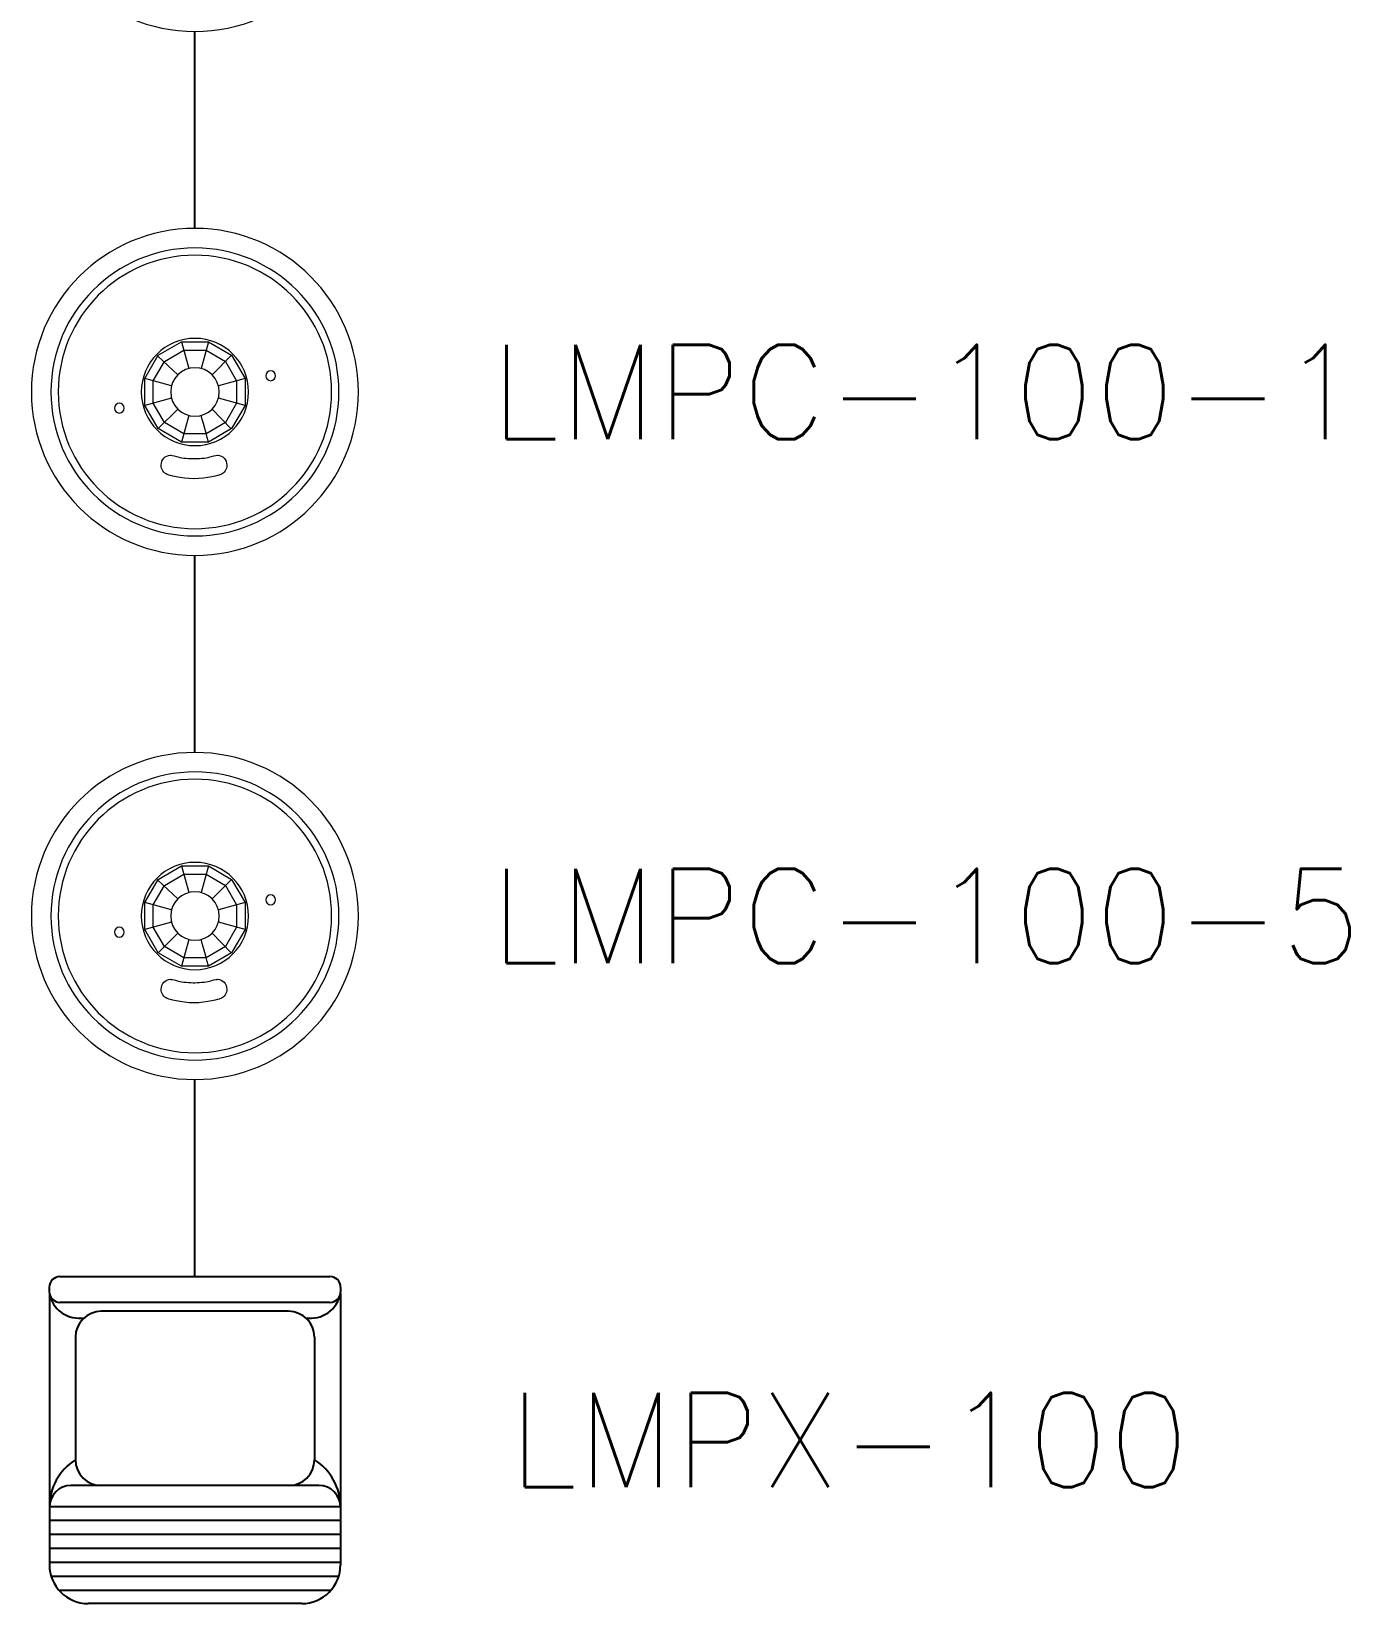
# Model space of a CAD drawing. Header units: inches. Extents: x -179 to 78, y 1 to 666.
# Drawn here: x -97.271 to -93.926, y 202.855 to 206.845 of the extents above; entities that cross this region are included whole.
import ezdxf

# ---------------------------------------------------------------- set-up
doc = ezdxf.new("R2010")
doc.units = ezdxf.units.IN
doc.header["$MEASUREMENT"] = 0
doc.styles.add('ROMANS', font='ROMANS.shx')

# ---------------------------------------------------------------- blocks, each defined once
blk = doc.blocks.new('LMPC-100')
blk.add_line((0, 0.415), (0, 0.915))
at = {"lineweight": 18}
for points in [[(-0.0341, -0.1271), (-0.0931, -0.0931), (-0.1271, -0.0341), (-0.1271, 0.034), (-0.0931, 0.093), (-0.0341, 0.1271), (0.034, 0.1271), (0.093, 0.093), (0.1271, 0.034), (0.1271, -0.0341), (0.093, -0.0931), (0.034, -0.1271), (-0.0341, -0.1271)], [(-0.0341, 0.1271), (-0.0159, 0.0594)], [(0.034, 0.1271), (0.0159, 0.0594)], [(-0.0284, -0.106), (-0.0776, -0.0776), (-0.1059, -0.0284), (-0.1059, 0.0284), (-0.0776, 0.0775), (-0.0284, 0.1059), (0.0284, 0.1059), (0.0775, 0.0775), (0.1059, 0.0284), (0.1059, -0.0284), (0.0775, -0.0776), (0.0284, -0.106), (-0.0284, -0.106)], [(-0.0942, 0.0911), (-0.0435, 0.0434)], [(0.093, 0.093), (0.0434, 0.0434)], [(-0.0594, 0.0159), (-0.1271, 0.034)], [(0.1271, 0.034), (0.0594, 0.0159)], [(-0.0594, -0.0159), (-0.1271, -0.0341)], [(0.1271, -0.0341), (0.0594, -0.0159)], [(-0.0435, -0.0435), (-0.0931, -0.0931)], [(-0.0159, -0.0594), (-0.0341, -0.1271)], [(0.0919, -0.0937), (0.0434, -0.0436)]]:
    blk.add_lwpolyline(points, dxfattribs=at)
for points, knots in [([(0.415, 0), (0.415, -0.2292), (0.2292, -0.415), (0, -0.415), (-0.2292, -0.415), (-0.415, -0.2292), (-0.415, 0), (-0.415, 0.2292), (-0.2292, 0.415), (0, 0.415), (0.2292, 0.415), (0.415, 0.2292), (0.415, 0)], [0, 0, 0, 0, 1, 1, 1, 2, 2, 2, 3, 3, 3, 4, 4, 4, 4]), ([(0.3655, 0), (0.3655, -0.2019), (0.2019, -0.3655), (0, -0.3655), (-0.2019, -0.3655), (-0.3655, -0.2019), (-0.3655, 0), (-0.3655, 0.2018), (-0.2019, 0.3655), (0, 0.3655), (0.2019, 0.3655), (0.3655, 0.2018), (0.3655, 0)], [0, 0, 0, 0, 1, 1, 1, 2, 2, 2, 3, 3, 3, 4, 4, 4, 4]), ([(0.347, 0), (0.347, -0.1917), (0.1916, -0.347), (0, -0.347), (-0.1917, -0.347), (-0.347, -0.1917), (-0.347, 0), (-0.347, 0.1916), (-0.1917, 0.347), (0, 0.347), (0.1916, 0.347), (0.347, 0.1916), (0.347, 0)], [0, 0, 0, 0, 1, 1, 1, 2, 2, 2, 3, 3, 3, 4, 4, 4, 4]), ([(0.1361, 0), (0.1361, -0.0752), (0.0752, -0.1362), (0, -0.1362), (-0.0752, -0.1362), (-0.1361, -0.0752), (-0.1361, 0), (-0.1361, 0.0752), (-0.0752, 0.1361), (0, 0.1361), (0.0752, 0.1361), (0.1361, 0.0752), (0.1361, 0)], [0, 0, 0, 0, 1, 1, 1, 2, 2, 2, 3, 3, 3, 4, 4, 4, 4]), ([(0.0615, 0), (0.0615, -0.034), (0.0339, -0.0615), (0, -0.0615), (-0.034, -0.0615), (-0.0615, -0.034), (-0.0615, 0), (-0.0615, 0.034), (-0.034, 0.0615), (0, 0.0615), (0.0339, 0.0615), (0.0615, 0.034), (0.0615, 0)], [0, 0, 0, 0, 1, 1, 1, 2, 2, 2, 3, 3, 3, 4, 4, 4, 4]), ([(0.1796, 0.041), (0.1796, 0.0479), (0.1852, 0.0535), (0.1921, 0.0535), (0.1989, 0.0535), (0.2045, 0.0479), (0.2045, 0.041), (0.2045, 0.0342), (0.1989, 0.0286), (0.1921, 0.0286), (0.1852, 0.0286), (0.1796, 0.0342), (0.1796, 0.041)], [0, 0, 0, 0, 1, 1, 1, 2, 2, 2, 3, 3, 3, 4, 4, 4, 4]), ([(-0.1796, -0.0411), (-0.1796, -0.048), (-0.1852, -0.0535), (-0.1921, -0.0535), (-0.199, -0.0535), (-0.2045, -0.048), (-0.2045, -0.0411), (-0.2045, -0.0342), (-0.199, -0.0286), (-0.1921, -0.0286), (-0.1852, -0.0286), (-0.1796, -0.0342), (-0.1796, -0.0411)], [0, 0, 0, 0, 1, 1, 1, 2, 2, 2, 3, 3, 3, 4, 4, 4, 4]), ([(-0.1796, -0.0411), (-0.1796, -0.048), (-0.1852, -0.0535), (-0.1921, -0.0535), (-0.199, -0.0535), (-0.2045, -0.048), (-0.2045, -0.0411), (-0.2045, -0.0342), (-0.199, -0.0286), (-0.1921, -0.0286), (-0.1852, -0.0286), (-0.1796, -0.0342), (-0.1796, -0.0411)], [0, 0, 0, 0, 1, 1, 1, 2, 2, 2, 3, 3, 3, 4, 4, 4, 4]), ([(-0.0024, -0.2204), (0.0302, -0.2204), (0.0633, -0.2105), (0.0633, -0.2105), (0.0633, -0.2105), (0.0655, -0.2093), (0.0655, -0.2093), (0.0745, -0.2059), (0.0809, -0.1966), (0.0809, -0.1857), (0.0809, -0.1719), (0.0706, -0.1607), (0.0579, -0.1607), (0.0579, -0.1607), (0.0509, -0.1612), (0.0419, -0.164), (0.0329, -0.1668), (0.0149, -0.1692), (0, -0.1692), (0, -0.1692), (-0.0048, -0.1692), (-0.0048, -0.1692), (-0.0197, -0.1692), (-0.0377, -0.1668), (-0.0467, -0.164), (-0.0556, -0.1612), (-0.0627, -0.1607), (-0.0627, -0.1607), (-0.0754, -0.1607), (-0.0857, -0.1719), (-0.0857, -0.1857), (-0.0857, -0.1966), (-0.0792, -0.2059), (-0.0702, -0.2093), (-0.0702, -0.2093), (-0.0681, -0.2105), (-0.0681, -0.2105), (-0.0681, -0.2105), (-0.0349, -0.2204), (-0.0024, -0.2204)], [0, 0, 0, 0, 1, 1, 1, 2, 2, 2, 3, 3, 3, 4, 4, 4, 5, 5, 5, 6, 6, 6, 7, 7, 7, 8, 8, 8, 9, 9, 9, 10, 10, 10, 11, 11, 11, 12, 12, 12, 13, 13, 13, 13])]:
    blk.add_open_spline(points, degree=3, knots=knots, dxfattribs=at)
blk.add_open_spline([(0.034, -0.1271), (0.034, -0.1254), (0.0159, -0.0594), (0.0159, -0.0594)], degree=3, dxfattribs=at)
at = {"insert": (0.75, 0), "char_height": 0.24, "width": 5.724, "attachment_point": 4, "style": 'ROMANS'}
blk.add_mtext('LMPC-100', dxfattribs=at)
blk = doc.blocks.new('LMPC-100-1')
blk.add_line((0, 0.415), (0, 0.915))
at = {"lineweight": 18}
for points in [[(-0.0341, -0.1271), (-0.0931, -0.0931), (-0.1271, -0.0341), (-0.1271, 0.034), (-0.0931, 0.093), (-0.0341, 0.1271), (0.034, 0.1271), (0.093, 0.093), (0.1271, 0.034), (0.1271, -0.0341), (0.093, -0.0931), (0.034, -0.1271), (-0.0341, -0.1271)], [(-0.0341, 0.1271), (-0.0159, 0.0594)], [(0.034, 0.1271), (0.0159, 0.0594)], [(-0.0284, -0.106), (-0.0776, -0.0776), (-0.1059, -0.0284), (-0.1059, 0.0284), (-0.0776, 0.0775), (-0.0284, 0.1059), (0.0284, 0.1059), (0.0775, 0.0775), (0.1059, 0.0284), (0.1059, -0.0284), (0.0775, -0.0776), (0.0284, -0.106), (-0.0284, -0.106)], [(-0.0942, 0.0911), (-0.0435, 0.0434)], [(0.093, 0.093), (0.0434, 0.0434)], [(-0.0594, 0.0159), (-0.1271, 0.034)], [(0.1271, 0.034), (0.0594, 0.0159)], [(-0.0594, -0.0159), (-0.1271, -0.0341)], [(0.1271, -0.0341), (0.0594, -0.0159)], [(-0.0435, -0.0435), (-0.0931, -0.0931)], [(-0.0159, -0.0594), (-0.0341, -0.1271)], [(0.0919, -0.0937), (0.0434, -0.0436)]]:
    blk.add_lwpolyline(points, dxfattribs=at)
for points, knots in [([(0.415, 0), (0.415, -0.2292), (0.2292, -0.415), (0, -0.415), (-0.2292, -0.415), (-0.415, -0.2292), (-0.415, 0), (-0.415, 0.2292), (-0.2292, 0.415), (0, 0.415), (0.2292, 0.415), (0.415, 0.2292), (0.415, 0)], [0, 0, 0, 0, 1, 1, 1, 2, 2, 2, 3, 3, 3, 4, 4, 4, 4]), ([(0.3655, 0), (0.3655, -0.2019), (0.2019, -0.3655), (0, -0.3655), (-0.2019, -0.3655), (-0.3655, -0.2019), (-0.3655, 0), (-0.3655, 0.2018), (-0.2019, 0.3655), (0, 0.3655), (0.2019, 0.3655), (0.3655, 0.2018), (0.3655, 0)], [0, 0, 0, 0, 1, 1, 1, 2, 2, 2, 3, 3, 3, 4, 4, 4, 4]), ([(0.347, 0), (0.347, -0.1917), (0.1916, -0.347), (0, -0.347), (-0.1917, -0.347), (-0.347, -0.1917), (-0.347, 0), (-0.347, 0.1916), (-0.1917, 0.347), (0, 0.347), (0.1916, 0.347), (0.347, 0.1916), (0.347, 0)], [0, 0, 0, 0, 1, 1, 1, 2, 2, 2, 3, 3, 3, 4, 4, 4, 4]), ([(0.1361, 0), (0.1361, -0.0752), (0.0752, -0.1362), (0, -0.1362), (-0.0752, -0.1362), (-0.1361, -0.0752), (-0.1361, 0), (-0.1361, 0.0752), (-0.0752, 0.1361), (0, 0.1361), (0.0752, 0.1361), (0.1361, 0.0752), (0.1361, 0)], [0, 0, 0, 0, 1, 1, 1, 2, 2, 2, 3, 3, 3, 4, 4, 4, 4]), ([(0.0615, 0), (0.0615, -0.034), (0.0339, -0.0615), (0, -0.0615), (-0.034, -0.0615), (-0.0615, -0.034), (-0.0615, 0), (-0.0615, 0.034), (-0.034, 0.0615), (0, 0.0615), (0.0339, 0.0615), (0.0615, 0.034), (0.0615, 0)], [0, 0, 0, 0, 1, 1, 1, 2, 2, 2, 3, 3, 3, 4, 4, 4, 4]), ([(0.1796, 0.041), (0.1796, 0.0479), (0.1852, 0.0535), (0.1921, 0.0535), (0.1989, 0.0535), (0.2045, 0.0479), (0.2045, 0.041), (0.2045, 0.0342), (0.1989, 0.0286), (0.1921, 0.0286), (0.1852, 0.0286), (0.1796, 0.0342), (0.1796, 0.041)], [0, 0, 0, 0, 1, 1, 1, 2, 2, 2, 3, 3, 3, 4, 4, 4, 4]), ([(-0.1796, -0.0411), (-0.1796, -0.048), (-0.1852, -0.0535), (-0.1921, -0.0535), (-0.199, -0.0535), (-0.2045, -0.048), (-0.2045, -0.0411), (-0.2045, -0.0342), (-0.199, -0.0286), (-0.1921, -0.0286), (-0.1852, -0.0286), (-0.1796, -0.0342), (-0.1796, -0.0411)], [0, 0, 0, 0, 1, 1, 1, 2, 2, 2, 3, 3, 3, 4, 4, 4, 4]), ([(-0.1796, -0.0411), (-0.1796, -0.048), (-0.1852, -0.0535), (-0.1921, -0.0535), (-0.199, -0.0535), (-0.2045, -0.048), (-0.2045, -0.0411), (-0.2045, -0.0342), (-0.199, -0.0286), (-0.1921, -0.0286), (-0.1852, -0.0286), (-0.1796, -0.0342), (-0.1796, -0.0411)], [0, 0, 0, 0, 1, 1, 1, 2, 2, 2, 3, 3, 3, 4, 4, 4, 4]), ([(-0.0024, -0.2204), (0.0302, -0.2204), (0.0633, -0.2105), (0.0633, -0.2105), (0.0633, -0.2105), (0.0655, -0.2093), (0.0655, -0.2093), (0.0745, -0.2059), (0.0809, -0.1966), (0.0809, -0.1857), (0.0809, -0.1719), (0.0706, -0.1607), (0.0579, -0.1607), (0.0579, -0.1607), (0.0509, -0.1612), (0.0419, -0.164), (0.0329, -0.1668), (0.0149, -0.1692), (0, -0.1692), (0, -0.1692), (-0.0048, -0.1692), (-0.0048, -0.1692), (-0.0197, -0.1692), (-0.0377, -0.1668), (-0.0467, -0.164), (-0.0556, -0.1612), (-0.0627, -0.1607), (-0.0627, -0.1607), (-0.0754, -0.1607), (-0.0857, -0.1719), (-0.0857, -0.1857), (-0.0857, -0.1966), (-0.0792, -0.2059), (-0.0702, -0.2093), (-0.0702, -0.2093), (-0.0681, -0.2105), (-0.0681, -0.2105), (-0.0681, -0.2105), (-0.0349, -0.2204), (-0.0024, -0.2204)], [0, 0, 0, 0, 1, 1, 1, 2, 2, 2, 3, 3, 3, 4, 4, 4, 5, 5, 5, 6, 6, 6, 7, 7, 7, 8, 8, 8, 9, 9, 9, 10, 10, 10, 11, 11, 11, 12, 12, 12, 13, 13, 13, 13])]:
    blk.add_open_spline(points, degree=3, knots=knots, dxfattribs=at)
blk.add_open_spline([(0.034, -0.1271), (0.034, -0.1254), (0.0159, -0.0594), (0.0159, -0.0594)], degree=3, dxfattribs=at)
at = {"insert": (0.75, 0), "char_height": 0.24, "width": 5.724, "attachment_point": 4, "style": 'ROMANS'}
blk.add_mtext('LMPC-100-1', dxfattribs=at)
blk = doc.blocks.new('LMPC-100-5')
blk.add_line((0, 0.415), (0, 0.915))
at = {"lineweight": 18}
for points in [[(-0.0341, -0.1271), (-0.0931, -0.0931), (-0.1271, -0.0341), (-0.1271, 0.034), (-0.0931, 0.093), (-0.0341, 0.1271), (0.034, 0.1271), (0.093, 0.093), (0.1271, 0.034), (0.1271, -0.0341), (0.093, -0.0931), (0.034, -0.1271), (-0.0341, -0.1271)], [(-0.0341, 0.1271), (-0.0159, 0.0594)], [(0.034, 0.1271), (0.0159, 0.0594)], [(-0.0284, -0.106), (-0.0776, -0.0776), (-0.1059, -0.0284), (-0.1059, 0.0284), (-0.0776, 0.0775), (-0.0284, 0.1059), (0.0284, 0.1059), (0.0775, 0.0775), (0.1059, 0.0284), (0.1059, -0.0284), (0.0775, -0.0776), (0.0284, -0.106), (-0.0284, -0.106)], [(-0.0942, 0.0911), (-0.0435, 0.0434)], [(0.093, 0.093), (0.0434, 0.0434)], [(-0.0594, 0.0159), (-0.1271, 0.034)], [(0.1271, 0.034), (0.0594, 0.0159)], [(-0.0594, -0.0159), (-0.1271, -0.0341)], [(0.1271, -0.0341), (0.0594, -0.0159)], [(-0.0435, -0.0435), (-0.0931, -0.0931)], [(-0.0159, -0.0594), (-0.0341, -0.1271)], [(0.0919, -0.0937), (0.0434, -0.0436)]]:
    blk.add_lwpolyline(points, dxfattribs=at)
for points, knots in [([(0.415, 0), (0.415, -0.2292), (0.2292, -0.415), (0, -0.415), (-0.2292, -0.415), (-0.415, -0.2292), (-0.415, 0), (-0.415, 0.2292), (-0.2292, 0.415), (0, 0.415), (0.2292, 0.415), (0.415, 0.2292), (0.415, 0)], [0, 0, 0, 0, 1, 1, 1, 2, 2, 2, 3, 3, 3, 4, 4, 4, 4]), ([(0.3655, 0), (0.3655, -0.2019), (0.2019, -0.3655), (0, -0.3655), (-0.2019, -0.3655), (-0.3655, -0.2019), (-0.3655, 0), (-0.3655, 0.2018), (-0.2019, 0.3655), (0, 0.3655), (0.2019, 0.3655), (0.3655, 0.2018), (0.3655, 0)], [0, 0, 0, 0, 1, 1, 1, 2, 2, 2, 3, 3, 3, 4, 4, 4, 4]), ([(0.347, 0), (0.347, -0.1917), (0.1916, -0.347), (0, -0.347), (-0.1917, -0.347), (-0.347, -0.1917), (-0.347, 0), (-0.347, 0.1916), (-0.1917, 0.347), (0, 0.347), (0.1916, 0.347), (0.347, 0.1916), (0.347, 0)], [0, 0, 0, 0, 1, 1, 1, 2, 2, 2, 3, 3, 3, 4, 4, 4, 4]), ([(0.1361, 0), (0.1361, -0.0752), (0.0752, -0.1362), (0, -0.1362), (-0.0752, -0.1362), (-0.1361, -0.0752), (-0.1361, 0), (-0.1361, 0.0752), (-0.0752, 0.1361), (0, 0.1361), (0.0752, 0.1361), (0.1361, 0.0752), (0.1361, 0)], [0, 0, 0, 0, 1, 1, 1, 2, 2, 2, 3, 3, 3, 4, 4, 4, 4]), ([(0.0615, 0), (0.0615, -0.034), (0.0339, -0.0615), (0, -0.0615), (-0.034, -0.0615), (-0.0615, -0.034), (-0.0615, 0), (-0.0615, 0.034), (-0.034, 0.0615), (0, 0.0615), (0.0339, 0.0615), (0.0615, 0.034), (0.0615, 0)], [0, 0, 0, 0, 1, 1, 1, 2, 2, 2, 3, 3, 3, 4, 4, 4, 4]), ([(0.1796, 0.041), (0.1796, 0.0479), (0.1852, 0.0535), (0.1921, 0.0535), (0.1989, 0.0535), (0.2045, 0.0479), (0.2045, 0.041), (0.2045, 0.0342), (0.1989, 0.0286), (0.1921, 0.0286), (0.1852, 0.0286), (0.1796, 0.0342), (0.1796, 0.041)], [0, 0, 0, 0, 1, 1, 1, 2, 2, 2, 3, 3, 3, 4, 4, 4, 4]), ([(-0.1796, -0.0411), (-0.1796, -0.048), (-0.1852, -0.0535), (-0.1921, -0.0535), (-0.199, -0.0535), (-0.2045, -0.048), (-0.2045, -0.0411), (-0.2045, -0.0342), (-0.199, -0.0286), (-0.1921, -0.0286), (-0.1852, -0.0286), (-0.1796, -0.0342), (-0.1796, -0.0411)], [0, 0, 0, 0, 1, 1, 1, 2, 2, 2, 3, 3, 3, 4, 4, 4, 4]), ([(-0.1796, -0.0411), (-0.1796, -0.048), (-0.1852, -0.0535), (-0.1921, -0.0535), (-0.199, -0.0535), (-0.2045, -0.048), (-0.2045, -0.0411), (-0.2045, -0.0342), (-0.199, -0.0286), (-0.1921, -0.0286), (-0.1852, -0.0286), (-0.1796, -0.0342), (-0.1796, -0.0411)], [0, 0, 0, 0, 1, 1, 1, 2, 2, 2, 3, 3, 3, 4, 4, 4, 4]), ([(-0.0024, -0.2204), (0.0302, -0.2204), (0.0633, -0.2105), (0.0633, -0.2105), (0.0633, -0.2105), (0.0655, -0.2093), (0.0655, -0.2093), (0.0745, -0.2059), (0.0809, -0.1966), (0.0809, -0.1857), (0.0809, -0.1719), (0.0706, -0.1607), (0.0579, -0.1607), (0.0579, -0.1607), (0.0509, -0.1612), (0.0419, -0.164), (0.0329, -0.1668), (0.0149, -0.1692), (0, -0.1692), (0, -0.1692), (-0.0048, -0.1692), (-0.0048, -0.1692), (-0.0197, -0.1692), (-0.0377, -0.1668), (-0.0467, -0.164), (-0.0556, -0.1612), (-0.0627, -0.1607), (-0.0627, -0.1607), (-0.0754, -0.1607), (-0.0857, -0.1719), (-0.0857, -0.1857), (-0.0857, -0.1966), (-0.0792, -0.2059), (-0.0702, -0.2093), (-0.0702, -0.2093), (-0.0681, -0.2105), (-0.0681, -0.2105), (-0.0681, -0.2105), (-0.0349, -0.2204), (-0.0024, -0.2204)], [0, 0, 0, 0, 1, 1, 1, 2, 2, 2, 3, 3, 3, 4, 4, 4, 5, 5, 5, 6, 6, 6, 7, 7, 7, 8, 8, 8, 9, 9, 9, 10, 10, 10, 11, 11, 11, 12, 12, 12, 13, 13, 13, 13])]:
    blk.add_open_spline(points, degree=3, knots=knots, dxfattribs=at)
blk.add_open_spline([(0.034, -0.1271), (0.034, -0.1254), (0.0159, -0.0594), (0.0159, -0.0594)], degree=3, dxfattribs=at)
at = {"insert": (0.75, 0), "char_height": 0.24, "width": 5.724, "attachment_point": 4, "style": 'ROMANS'}
blk.add_mtext('LMPC-100-5', dxfattribs=at)
blk = doc.blocks.new('LMPX-100')
for p, q in [((0, 0.415), (0, 0.915)), ((-0.3426, 0.415), (0.3426, 0.415)), ((-0.3696, 0.388), (-0.3696, 0.3764)), ((-0.3694, 0.3731), (-0.3694, -0.3167)), ((0.3694, 0.3731), (0.3694, -0.3167)), ((0.3696, 0.388), (0.3696, 0.3764)), ((0.3426, 0.3493), (-0.3426, 0.3493)), ((0.2376, 0.3267), (-0.2376, 0.3267)), ((-0.3032, 0.261), (-0.3032, -0.0499)), ((0.3032, 0.261), (0.3032, -0.0499)), ((0.3147, -0.1156), (-0.3147, -0.1156)), ((0.3694, -0.1691), (-0.3694, -0.1691)), ((0.3694, -0.2046), (-0.3694, -0.2046)), ((0.3694, -0.2401), (-0.3694, -0.2401)), ((0.3694, -0.2756), (-0.3694, -0.2756)), ((0.3694, -0.3111), (-0.3694, -0.3111)), ((0.3648, -0.3466), (-0.3648, -0.3466)), ((0.3445, -0.3821), (-0.3445, -0.3821)), ((0.2711, -0.415), (-0.2711, -0.415))]:
    blk.add_line(p, q)
for centre, radius, start, end in [((-0.3426, 0.388), 0.027, 90, 180), ((0.3426, 0.388), 0.027, 0, 90), ((-0.3426, 0.3764), 0.027, 180, 270), ((-0.2943, 0.3855), 0.0762, 189.3383, 280.3118), ((0.2943, 0.3855), 0.0762, 259.6882, 350.6617), ((0.3426, 0.3764), 0.027, 270, 0), ((-0.2376, 0.261), 0.0657, 90, 180), ((0.2376, 0.261), 0.0657, 0, 90), ((-0.2278, -0.1697), 0.1416, 122.1791, 180.2423), ((-0.2376, -0.0499), 0.0657, 180, 270), ((0.2376, -0.0499), 0.0657, 270, 0), ((0.2278, -0.1697), 0.1416, 359.7577, 57.8209), ((-0.3147, -0.1703), 0.0548, 90, 180), ((0.3147, -0.1703), 0.0548, 0, 90), ((-0.2711, -0.3167), 0.0983, 180, 270), ((0.2711, -0.3167), 0.0983, 270, 0)]:
    blk.add_arc(centre, radius, start, end)
at = {"insert": (0.7958, 0), "char_height": 0.24, "width": 5.724, "attachment_point": 4, "style": 'ROMANS'}
blk.add_mtext('LMPX-100', dxfattribs=at)

msp = doc.modelspace()

# ---------------------------------------------------------------- block references
for name, p in [('LMPC-100', (-96.85617, 207.25971)), ('LMPC-100-1', (-96.85617, 205.92971)), ('LMPC-100-5', (-96.85617, 204.59971)), ('LMPX-100', (-96.85617, 203.26971))]:
    msp.add_blockref(name, p)

doc.saveas('drawing.dxf')
